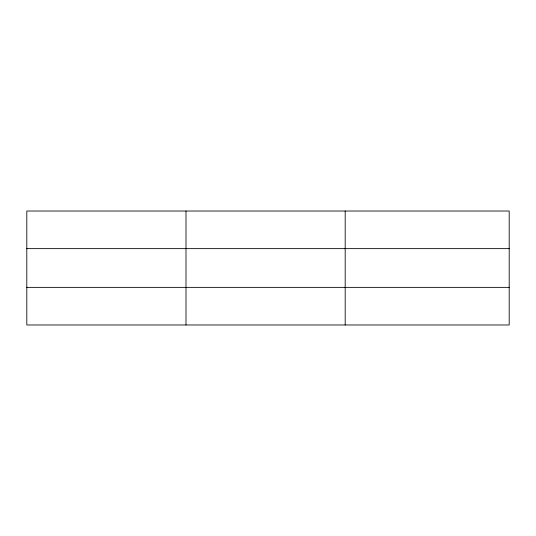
<?xml version="1.0" encoding="UTF-8"?>
<svg xmlns="http://www.w3.org/2000/svg" width="536" height="536" viewBox="0 0 536 536"><rect width="100%" height="100%" fill="white"/><g stroke="black" fill="none" stroke-linecap="round" stroke-linejoin="round"><path stroke-width="0.8" d="M185.992 324.977L185.992 211.023M345.184 324.977L345.184 211.023M509.2 287.37L509.2 324.977L26.8 324.977L26.8 211.023L509.2 211.023L509.2 287.37L26.8 287.37M26.8 248.63L509.2 248.63"/></g></svg>
